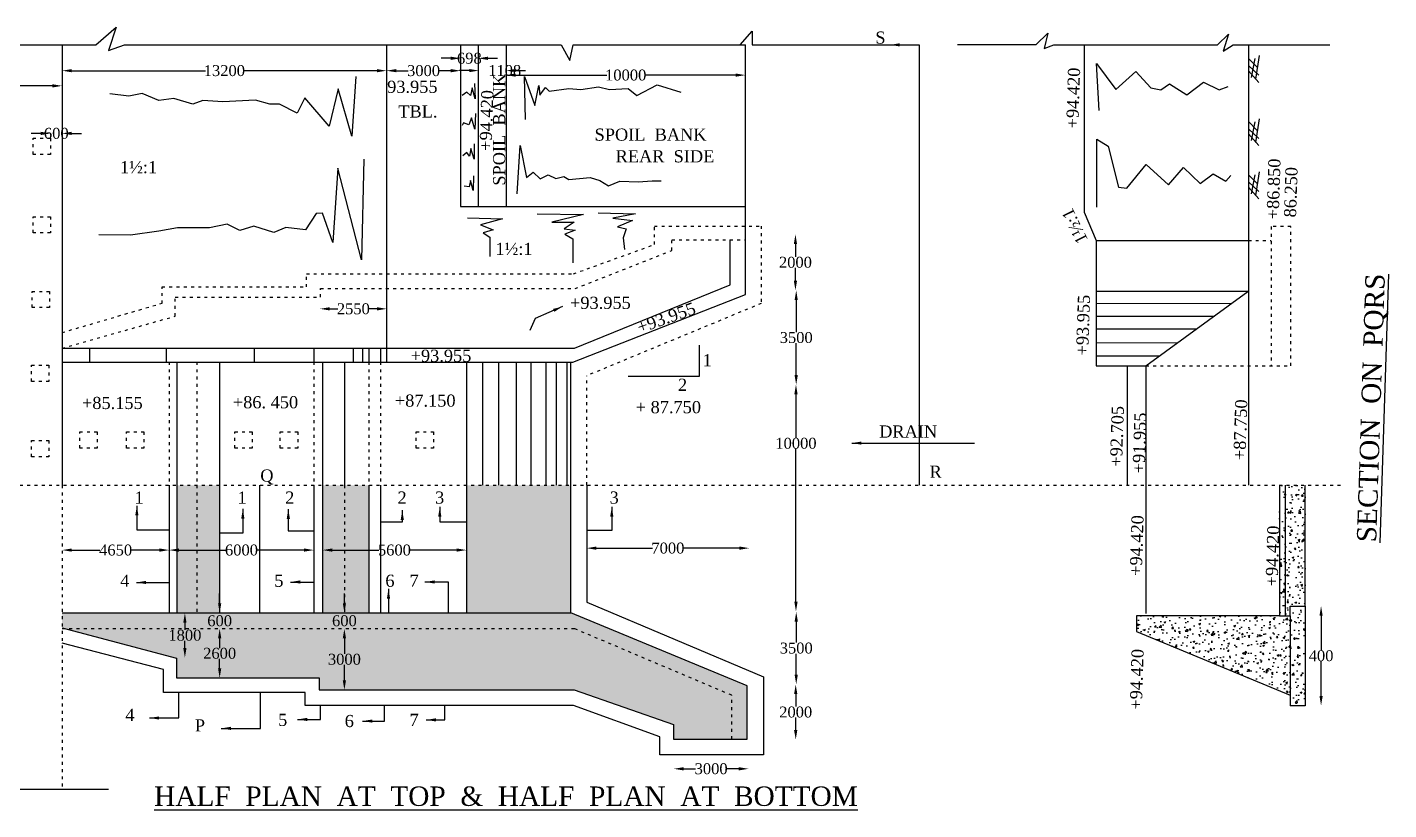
# Model space of a CAD drawing. Header units: millimetres. Extents: x 8946 to 179991, y 2465 to 113489.
# Drawn here: x 40100 to 96216, y 39651 to 71902 of the extents above; entities that cross this region are included whole.
import ezdxf

# ---------------------------------------------------------------- set-up
doc = ezdxf.new("R2010")
doc.units = ezdxf.units.MM
doc.header["$MEASUREMENT"] = 0
doc.header["$PDMODE"] = 66
doc.header["$PDSIZE"] = 170
doc.linetypes.add('ACAD_ISO03W100', pattern=[30, 12, -18])
for name, color, linetype in [('DIM', 5, 'Continuous'), ('DOT LINE', 3, 'ACAD_ISO03W100'), ('DWG. LINE', 1, 'Continuous'), ('HATCH', 2, 'Continuous'), ('TEXT', 7, 'Continuous')]:
    doc.layers.add(name, color=color, linetype=linetype)
doc.layers.add('TITLE', color=7, linetype='Continuous', lineweight=30)
doc.styles.get("Standard").update_dxf_attribs({"font": 'TIMES.TTF', "height": 450})
doc.dimstyles.get("Standard").update_dxf_attribs({"dimtxt": 450, "dimasz": 400, "dimexe": 0.18, "dimexo": 0.0625, "dimgap": 0.09, "dimtad": 0, "dimtih": 1, "dimtoh": 1, "dimdec": 1, "dimzin": 0, "dimdsep": 46, "dimtxsty": 'Standard', "dimcen": 0.09, "dimse1": 1, "dimse2": 1, "dimclrd": 5, "dimclre": 5, "dimclrt": 4, "dimadec": 0, "dimazin": 0, "dimtfac": 1, "dimtdec": 1, "dimtofl": 0, "dimtmove": 0, "dimatfit": 3, "dimfxl": 1, "dimtolj": 1, "dimtzin": 0, "dimarcsym": 0})
pattern_1 = [(50, (0, 0), (717.2602, -62.752), [75, -825]), (355, (0, 0), (-138.7513, 752.192), [60, -660]), (100.4514, (59.8, -5.2), (578.5094, 689.4395), [63.74, -701.142]), (46.1842, (0, 200), (1067.241, -165.519), [112.5, -1237.5]), (96.6356, (88.9, 186.2), (934.663, 974.118), [95.61, -1051.713]), (351.1842, (0, 200), (934.662, 974.119), [90, -990]), (21, (100, 150), (596.907, -402.619), [75, -825]), (326, (100, 150), (243.3153, 725.15), [60, -660]), (71.4514, (149.74, 116.45), (840.2226, 322.5305), [63.74, -701.142]), (37.5, (0, 0), (12.15986, 332.89385), [0, -652, 0, -670, 0, -662.5]), (7.5, (0, 0), (263.0695, 394.4117), [0, -382, 0, -637, 0, -252.5]), (327.5, (-223, 0), (533.82244, -22.5549), [0, -250, 0, -780, 0, -1035]), (317.5, (-323, 0), (583.1862, 100.105), [0, -325, 0, -518, 0, -735])]

# ---------------------------------------------------------------- blocks, each defined once
blk = doc.blocks.new('*D26')
at = {"layer": 'Defpoints', "color": 0}
for p in [(27398, 69487), (41538, 69487), (41538, 69487)]:
    blk.add_point(p, dxfattribs=at)
at = {"layer": 'DIM', "color": 5, "lineweight": -2}
for p, q in [((27798, 69487), (36194, 69487)), ((41138, 69487), (37754, 69487))]:
    blk.add_line(p, q, dxfattribs=at)
at = {"layer": 'DIM', "color": 5}
for points in [[(27798, 69553), (27798, 69420), (27398, 69487)], [(41138, 69553), (41138, 69420), (41538, 69487)]]:
    blk.add_solid(points, dxfattribs=at)
at = {"layer": 'DIM', "color": 4, "insert": (36974, 69487), "char_height": 450, "attachment_point": 5}
blk.add_mtext('\\A1;14100', dxfattribs=at)
blk = doc.blocks.new('*D27')
at = {"layer": 'Defpoints', "color": 0}
for p in [(41538, 70111), (54913, 70111), (54913, 70111)]:
    blk.add_point(p, dxfattribs=at)
at = {"layer": 'DIM', "color": 5, "lineweight": -2}
for p, q in [((41938, 70111), (47446, 70111)), ((54513, 70111), (49005, 70111))]:
    blk.add_line(p, q, dxfattribs=at)
at = {"layer": 'DIM', "color": 5}
for points in [[(41938, 70178), (41938, 70045), (41538, 70111)], [(54513, 70178), (54513, 70045), (54913, 70111)]]:
    blk.add_solid(points, dxfattribs=at)
at = {"layer": 'DIM', "color": 4, "insert": (48225, 70111), "char_height": 450, "attachment_point": 5}
blk.add_mtext('\\A1;13200', dxfattribs=at)
blk = doc.blocks.new('*D28')
at = {"layer": 'Defpoints', "color": 0}
for p in [(54913, 70111), (57956, 70111), (57956, 70111)]:
    blk.add_point(p, dxfattribs=at)
at = {"layer": 'DIM', "color": 5, "lineweight": -2}
for p, q in [((55313, 70111), (55796, 70111)), ((57556, 70111), (57074, 70111))]:
    blk.add_line(p, q, dxfattribs=at)
at = {"layer": 'DIM', "color": 5}
for points in [[(55313, 70178), (55313, 70045), (54913, 70111)], [(57556, 70178), (57556, 70045), (57956, 70111)]]:
    blk.add_solid(points, dxfattribs=at)
at = {"layer": 'DIM', "color": 4, "insert": (56435, 70111), "char_height": 450, "attachment_point": 5}
blk.add_mtext('\\A1;3000', dxfattribs=at)
blk = doc.blocks.new('*D29')
at = {"layer": 'Defpoints', "color": 0}
for p in [(58688, 70621), (57956, 70111), (58688, 70111)]:
    blk.add_point(p, dxfattribs=at)
at = {"layer": 'DIM', "color": 5, "lineweight": -2}
for p, q in [((57556, 70621), (57156, 70621)), ((59088, 70621), (59488, 70621))]:
    blk.add_line(p, q, dxfattribs=at)
at = {"layer": 'DIM', "color": 5}
for points in [[(57556, 70688), (57556, 70555), (57956, 70621)], [(59088, 70688), (59088, 70555), (58688, 70621)]]:
    blk.add_solid(points, dxfattribs=at)
at = {"layer": 'DIM', "color": 4, "insert": (58322, 70621), "char_height": 450, "attachment_point": 5}
blk.add_mtext('\\A1;698', dxfattribs=at)
blk = doc.blocks.new('*D30')
at = {"layer": 'Defpoints', "color": 0}
for p in [(58717, 70106), (59834, 70116), (59834, 70106)]:
    blk.add_point(p, dxfattribs=at)
at = {"layer": 'DIM', "color": 5, "lineweight": -2}
for p, q in [((58317, 70116), (57917, 70116)), ((60234, 70116), (60634, 70116))]:
    blk.add_line(p, q, dxfattribs=at)
at = {"layer": 'DIM', "color": 5}
for points in [[(58317, 70182), (58317, 70049), (58717, 70116)], [(60234, 70182), (60234, 70049), (59834, 70116)]]:
    blk.add_solid(points, dxfattribs=at)
at = {"layer": 'DIM', "color": 4, "insert": (59779, 70116), "char_height": 450, "attachment_point": 5}
blk.add_mtext('\\A1;1108', dxfattribs=at)
blk = doc.blocks.new('*D31')
at = {"layer": 'Defpoints', "color": 0}
for p in [(59834, 70116), (69698, 70116), (69698, 69929)]:
    blk.add_point(p, dxfattribs=at)
at = {"layer": 'DIM', "color": 5, "lineweight": -2}
for p, q in [((60234, 69929), (63986, 69929)), ((69298, 69929), (65546, 69929))]:
    blk.add_line(p, q, dxfattribs=at)
at = {"layer": 'DIM', "color": 5}
for points in [[(60234, 69995), (60234, 69862), (59834, 69929)], [(69298, 69995), (69298, 69862), (69698, 69929)]]:
    blk.add_solid(points, dxfattribs=at)
at = {"layer": 'DIM', "color": 4, "insert": (64766, 69929), "char_height": 450, "attachment_point": 5}
blk.add_mtext('\\A1;10000', dxfattribs=at)
blk = doc.blocks.new('*D32')
at = {"layer": 'Defpoints', "color": 0}
for p in [(41538, 67527), (41059, 67325), (41538, 67325)]:
    blk.add_point(p, dxfattribs=at)
at = {"layer": 'DIM', "color": 5, "lineweight": -2}
for p, q in [((40659, 67527), (40259, 67527)), ((41938, 67527), (42338, 67527))]:
    blk.add_line(p, q, dxfattribs=at)
at = {"layer": 'DIM', "color": 5}
for points in [[(40659, 67594), (40659, 67460), (41059, 67527)], [(41938, 67594), (41938, 67460), (41538, 67527)]]:
    blk.add_solid(points, dxfattribs=at)
at = {"layer": 'DIM', "color": 4, "insert": (41298, 67527), "char_height": 450, "attachment_point": 5}
blk.add_mtext('\\A1;600', dxfattribs=at)
blk = doc.blocks.new('*D35')
at = {"layer": 'Defpoints', "color": 0}
for p in [(52169, 60296), (54913, 60296), (54913, 60296)]:
    blk.add_point(p, dxfattribs=at)
at = {"layer": 'DIM', "color": 5, "lineweight": -2}
for p, q in [((52569, 60296), (52896, 60296)), ((54513, 60296), (54187, 60296))]:
    blk.add_line(p, q, dxfattribs=at)
at = {"layer": 'DIM', "color": 5}
for points in [[(52569, 60363), (52569, 60230), (52169, 60296)], [(54513, 60363), (54513, 60230), (54913, 60296)]]:
    blk.add_solid(points, dxfattribs=at)
at = {"layer": 'DIM', "color": 4, "insert": (53541, 60296), "char_height": 450, "attachment_point": 5}
blk.add_mtext('\\A1;2550', dxfattribs=at)
blk = doc.blocks.new('*D36')
at = {"layer": 'Defpoints', "color": 0}
for p in [(71743, 63368), (71743, 61055), (71762, 61055)]:
    blk.add_point(p, dxfattribs=at)
at = {"layer": 'DIM', "color": 5, "lineweight": -2}
for p, q in [((71762, 62968), (71762, 62441)), ((71762, 61455), (71762, 61983))]:
    blk.add_line(p, q, dxfattribs=at)
at = {"layer": 'DIM', "color": 5}
for points in [[(71695, 62968), (71829, 62968), (71762, 63368)], [(71695, 61455), (71829, 61455), (71762, 61055)]]:
    blk.add_solid(points, dxfattribs=at)
at = {"layer": 'DIM', "color": 4, "insert": (71762, 62212), "char_height": 450, "attachment_point": 5}
blk.add_mtext('\\A1;2000', dxfattribs=at)
blk = doc.blocks.new('*D37')
at = {"layer": 'Defpoints', "color": 0}
for p in [(71762, 61055), (71762, 57165), (71794, 57165)]:
    blk.add_point(p, dxfattribs=at)
at = {"layer": 'DIM', "color": 5, "lineweight": -2}
for p, q in [((71794, 60655), (71794, 59339)), ((71794, 57565), (71794, 58881))]:
    blk.add_line(p, q, dxfattribs=at)
at = {"layer": 'DIM', "color": 5}
for points in [[(71727, 60655), (71860, 60655), (71794, 61055)], [(71727, 57565), (71860, 57565), (71794, 57165)]]:
    blk.add_solid(points, dxfattribs=at)
at = {"layer": 'DIM', "color": 4, "insert": (71794, 59110), "char_height": 450, "attachment_point": 5}
blk.add_mtext('\\A1;3500', dxfattribs=at)
blk = doc.blocks.new('*D38')
at = {"layer": 'Defpoints', "color": 0}
for p in [(71796, 57177), (71783, 47822), (71796, 47822)]:
    blk.add_point(p, dxfattribs=at)
at = {"layer": 'DIM', "color": 5, "lineweight": -2}
for p, q in [((71783, 56777), (71783, 54982)), ((71783, 48222), (71783, 54524))]:
    blk.add_line(p, q, dxfattribs=at)
at = {"layer": 'DIM', "color": 5}
for points in [[(71717, 56777), (71850, 56777), (71783, 57177)], [(71717, 48222), (71850, 48222), (71783, 47822)]]:
    blk.add_solid(points, dxfattribs=at)
at = {"layer": 'DIM', "color": 4, "insert": (71783, 54753), "char_height": 450, "attachment_point": 5}
blk.add_mtext('\\A1;10000', dxfattribs=at)
blk = doc.blocks.new('*D39')
at = {"layer": 'Defpoints', "color": 0}
for p in [(71785, 47809), (71785, 44816), (71794, 44816)]:
    blk.add_point(p, dxfattribs=at)
at = {"layer": 'DIM', "color": 5, "lineweight": -2}
for p, q in [((71794, 47409), (71794, 46542)), ((71794, 45216), (71794, 46084))]:
    blk.add_line(p, q, dxfattribs=at)
at = {"layer": 'DIM', "color": 5}
for points in [[(71728, 47409), (71861, 47409), (71794, 47809)], [(71728, 45216), (71861, 45216), (71794, 44816)]]:
    blk.add_solid(points, dxfattribs=at)
at = {"layer": 'DIM', "color": 4, "insert": (71794, 46313), "char_height": 450, "attachment_point": 5}
blk.add_mtext('\\A1;3500', dxfattribs=at)
blk = doc.blocks.new('*D40')
at = {"layer": 'Defpoints', "color": 0}
for p in [(71794, 44816), (71773, 42538), (71794, 42538)]:
    blk.add_point(p, dxfattribs=at)
at = {"layer": 'DIM', "color": 5, "lineweight": -2}
for p, q in [((71773, 44416), (71773, 43906)), ((71773, 42938), (71773, 43448))]:
    blk.add_line(p, q, dxfattribs=at)
at = {"layer": 'DIM', "color": 5}
for points in [[(71706, 44416), (71840, 44416), (71773, 44816)], [(71706, 42938), (71840, 42938), (71773, 42538)]]:
    blk.add_solid(points, dxfattribs=at)
at = {"layer": 'DIM', "color": 4, "insert": (71773, 43677), "char_height": 450, "attachment_point": 5}
blk.add_mtext('\\A1;2000', dxfattribs=at)
blk = doc.blocks.new('*D41')
at = {"layer": 'Defpoints', "color": 0}
for p in [(41538, 50354), (45951, 50354), (45951, 50354)]:
    blk.add_point(p, dxfattribs=at)
at = {"layer": 'DIM', "color": 5, "lineweight": -2}
for p, q in [((41938, 50354), (43097, 50354)), ((45551, 50354), (44392, 50354))]:
    blk.add_line(p, q, dxfattribs=at)
at = {"layer": 'DIM', "color": 5}
for points in [[(41938, 50421), (41938, 50288), (41538, 50354)], [(45551, 50421), (45551, 50288), (45951, 50354)]]:
    blk.add_solid(points, dxfattribs=at)
at = {"layer": 'DIM', "color": 4, "insert": (43744, 50354), "char_height": 450, "attachment_point": 5}
blk.add_mtext('\\A1;4650', dxfattribs=at)
blk = doc.blocks.new('*D42')
at = {"layer": 'Defpoints', "color": 0}
for p in [(45951, 50354), (51908, 50354), (51908, 50354)]:
    blk.add_point(p, dxfattribs=at)
at = {"layer": 'DIM', "color": 5, "lineweight": -2}
for p, q in [((46351, 50354), (48291, 50354)), ((51508, 50354), (49568, 50354))]:
    blk.add_line(p, q, dxfattribs=at)
at = {"layer": 'DIM', "color": 5}
for points in [[(46351, 50421), (46351, 50288), (45951, 50354)], [(51508, 50421), (51508, 50288), (51908, 50354)]]:
    blk.add_solid(points, dxfattribs=at)
at = {"layer": 'DIM', "color": 4, "insert": (48930, 50354), "char_height": 450, "attachment_point": 5}
blk.add_mtext('\\A1;6000', dxfattribs=at)
blk = doc.blocks.new('*D43')
at = {"layer": 'Defpoints', "color": 0}
for p in [(52269, 50354), (58199, 50354), (58199, 50354)]:
    blk.add_point(p, dxfattribs=at)
at = {"layer": 'DIM', "color": 5, "lineweight": -2}
for p, q in [((52669, 50354), (54597, 50354)), ((57799, 50354), (55871, 50354))]:
    blk.add_line(p, q, dxfattribs=at)
at = {"layer": 'DIM', "color": 5}
for points in [[(52669, 50421), (52669, 50288), (52269, 50354)], [(57799, 50421), (57799, 50288), (58199, 50354)]]:
    blk.add_solid(points, dxfattribs=at)
at = {"layer": 'DIM', "color": 4, "insert": (55234, 50354), "char_height": 450, "attachment_point": 5}
blk.add_mtext('\\A1;5600', dxfattribs=at)
blk = doc.blocks.new('*D44')
at = {"layer": 'Defpoints', "color": 0}
for p in [(46567, 47764), (46567, 45921), (46598, 45921)]:
    blk.add_point(p, dxfattribs=at)
at = {"layer": 'DIM', "color": 5, "lineweight": -2}
for p, q in [((46598, 47364), (46598, 47071)), ((46598, 46321), (46598, 46614))]:
    blk.add_line(p, q, dxfattribs=at)
at = {"layer": 'DIM', "color": 5}
for points in [[(46531, 47364), (46664, 47364), (46598, 47764)], [(46531, 46321), (46664, 46321), (46598, 45921)]]:
    blk.add_solid(points, dxfattribs=at)
at = {"layer": 'DIM', "color": 4, "insert": (46598, 46842), "char_height": 450, "attachment_point": 5}
blk.add_mtext('\\A1;1800', dxfattribs=at)
blk = doc.blocks.new('*D45')
at = {"layer": 'Defpoints', "color": 0}
for p in [(48031, 47764), (48031, 47115), (48031, 47115)]:
    blk.add_point(p, dxfattribs=at)
at = {"layer": 'DIM', "color": 5, "lineweight": -2}
for p, q in [((48031, 48164), (48031, 48564)), ((48031, 46715), (48031, 46315))]:
    blk.add_line(p, q, dxfattribs=at)
at = {"layer": 'DIM', "color": 5}
for points in [[(47965, 48164), (48098, 48164), (48031, 47764)], [(47965, 46715), (48098, 46715), (48031, 47115)]]:
    blk.add_solid(points, dxfattribs=at)
at = {"layer": 'DIM', "color": 4, "insert": (48031, 47439), "char_height": 450, "attachment_point": 5}
blk.add_mtext('\\A1;600', dxfattribs=at)
blk = doc.blocks.new('*D46')
at = {"layer": 'Defpoints', "color": 0}
for p in [(48031, 47115), (48031, 45082), (48031, 45082)]:
    blk.add_point(p, dxfattribs=at)
at = {"layer": 'DIM', "color": 5, "lineweight": -2}
for p, q in [((48031, 46715), (48031, 46327)), ((48031, 45482), (48031, 45869))]:
    blk.add_line(p, q, dxfattribs=at)
at = {"layer": 'DIM', "color": 5}
for points in [[(47965, 46715), (48098, 46715), (48031, 47115)], [(47965, 45482), (48098, 45482), (48031, 45082)]]:
    blk.add_solid(points, dxfattribs=at)
at = {"layer": 'DIM', "color": 4, "insert": (48031, 46098), "char_height": 450, "attachment_point": 5}
blk.add_mtext('\\A1;2600', dxfattribs=at)
blk = doc.blocks.new('*D47')
at = {"layer": 'Defpoints', "color": 0}
for p in [(53173, 47764), (53173, 47115), (53173, 47115)]:
    blk.add_point(p, dxfattribs=at)
at = {"layer": 'DIM', "color": 5, "lineweight": -2}
for p, q in [((53173, 48164), (53173, 48564)), ((53173, 46715), (53173, 46315))]:
    blk.add_line(p, q, dxfattribs=at)
at = {"layer": 'DIM', "color": 5}
for points in [[(53106, 48164), (53239, 48164), (53173, 47764)], [(53106, 46715), (53239, 46715), (53173, 47115)]]:
    blk.add_solid(points, dxfattribs=at)
at = {"layer": 'DIM', "color": 4, "insert": (53173, 47439), "char_height": 450, "attachment_point": 5}
blk.add_mtext('\\A1;600', dxfattribs=at)
blk = doc.blocks.new('*D48')
at = {"layer": 'Defpoints', "color": 0}
for p in [(53173, 47115), (53173, 44588), (53173, 44588)]:
    blk.add_point(p, dxfattribs=at)
at = {"layer": 'DIM', "color": 5, "lineweight": -2}
for p, q in [((53173, 46715), (53173, 46080)), ((53173, 44988), (53173, 45622))]:
    blk.add_line(p, q, dxfattribs=at)
at = {"layer": 'DIM', "color": 5}
for points in [[(53106, 46715), (53239, 46715), (53173, 47115)], [(53106, 44988), (53239, 44988), (53173, 44588)]]:
    blk.add_solid(points, dxfattribs=at)
at = {"layer": 'DIM', "color": 4, "insert": (53173, 45851), "char_height": 450, "attachment_point": 5}
blk.add_mtext('\\A1;3000', dxfattribs=at)
blk = doc.blocks.new('*D49')
at = {"layer": 'Defpoints', "color": 0}
for p in [(63158, 50464), (69852, 50464), (69852, 50434)]:
    blk.add_point(p, dxfattribs=at)
at = {"layer": 'DIM', "color": 5, "lineweight": -2}
for p, q in [((63558, 50434), (65865, 50434)), ((69452, 50434), (67146, 50434))]:
    blk.add_line(p, q, dxfattribs=at)
at = {"layer": 'DIM', "color": 5}
for points in [[(63558, 50500), (63558, 50367), (63158, 50434)], [(69452, 50500), (69452, 50367), (69852, 50434)]]:
    blk.add_solid(points, dxfattribs=at)
at = {"layer": 'DIM', "color": 4, "insert": (66505, 50434), "char_height": 450, "attachment_point": 5}
blk.add_mtext('\\A1;7000', dxfattribs=at)
blk = doc.blocks.new('*D50')
at = {"layer": 'Defpoints', "color": 0}
for p in [(66751, 41334), (69824, 41340), (69824, 41334)]:
    blk.add_point(p, dxfattribs=at)
at = {"layer": 'DIM', "color": 5, "lineweight": -2}
for p, q in [((67151, 41340), (67648, 41340)), ((69424, 41340), (68927, 41340))]:
    blk.add_line(p, q, dxfattribs=at)
at = {"layer": 'DIM', "color": 5}
for points in [[(67151, 41407), (67151, 41273), (66751, 41340)], [(69424, 41407), (69424, 41273), (69824, 41340)]]:
    blk.add_solid(points, dxfattribs=at)
at = {"layer": 'DIM', "color": 4, "insert": (68287, 41340), "char_height": 450, "attachment_point": 5}
blk.add_mtext('\\A1;3000', dxfattribs=at)
blk = doc.blocks.new('*D70')
at = {"layer": 'Defpoints', "color": 0}
for p in [(93426, 48049), (93521, 48049), (93521, 43942)]:
    blk.add_point(p, dxfattribs=at)
at = {"layer": 'DIM', "color": 5, "lineweight": -2}
for p, q in [((93426, 47649), (93426, 46225)), ((93426, 44342), (93426, 45767))]:
    blk.add_line(p, q, dxfattribs=at)
at = {"layer": 'DIM', "color": 5}
for points in [[(93360, 47649), (93493, 47649), (93426, 48049)], [(93360, 44342), (93493, 44342), (93426, 43942)]]:
    blk.add_solid(points, dxfattribs=at)
at = {"layer": 'DIM', "color": 4, "insert": (93426, 45996), "char_height": 450, "attachment_point": 5}
blk.add_mtext('\\A1;400', dxfattribs=at)

msp = doc.modelspace()

# ---------------------------------------------------------------- hatches: boundary and pattern name
at = {"layer": 'HATCH'}
h = msp.add_hatch(dxfattribs=at)
h.set_pattern_fill('AR-CONC', color=256, scale=100, style=0)
h.set_pattern_definition(pattern_1)
h.paths.add_polyline_path([(41688.38, 47114.68), (46253.58, 45898.93), (46253.58, 45082.25), (52126.25, 45082.25), (52126.25, 44587.95), (62638.87, 44587.95), (66742.49, 43164.43), (66742.49, 42562.54), (69134.92, 42562.54), (69134.92, 44372.11), (62655.1, 47114.68)])
h.paths.add_polyline_path([(47095.98, 47764.31), (48031.38, 47764.31), (48031.38, 53027.52), (47095.98, 53027.52)])
h.paths.add_polyline_path([(47095.98, 53027.52), (46264.44, 53027.52), (46264.44, 47764.31), (47095.98, 47764.31)])
h.paths.add_polyline_path([(53172.56, 53027.52), (52269.17, 53027.52), (52269.17, 47764.31), (53172.56, 47764.31)])
h.paths.add_polyline_path([(54176.98, 53027.52), (53172.56, 53027.52), (53172.56, 47764.31), (54176.98, 47764.31)])
h.paths.add_polyline_path([(62504.59, 47764.31), (62504.59, 53027.52), (58199.18, 53027.52), (58199.18, 47764.31)])
h = msp.add_hatch(dxfattribs=at)
h.set_pattern_fill('AR-CONC', color=256, scale=100, style=0)
h.set_pattern_definition(pattern_1)
h.paths.add_polyline_path([(85820.93, 47649.55), (85820.93, 46991.84), (92151.36, 44377.86), (92151.36, 47649.55), (91710.75, 47649.55)])
h.paths.add_polyline_path([(92151.36, 43930.22), (92767.05, 43930.22), (92767.05, 48046.54), (92151.36, 48046.54), (92151.36, 47649.55)])
h.paths.add_polyline_path([(92767.05, 53027.52), (91962.71, 53027.52), (91962.71, 47649.55), (92151.36, 47649.55), (92151.36, 48046.54), (92767.05, 48046.54)])
h = msp.add_hatch(dxfattribs=at)
h.set_pattern_fill('AR-CONC', color=256, scale=100, style=0)
h.set_pattern_definition(pattern_1)
h.paths.add_polyline_path([(91710.75, 47649.55), (91962.71, 47649.55), (91962.71, 53027.52), (91710.75, 53027.52)])
h = msp.add_hatch(dxfattribs=at)
h.set_pattern_fill('AR-CONC', color=256, scale=100, style=0)
h.set_pattern_definition(pattern_1)
h.paths.add_polyline_path([(69134.92, 44372.11), (69134.92, 42562.54), (69771.16, 42562.54), (69771.16, 44756.11), (62504.59, 47764.31), (41537.58, 47764.31), (41537.58, 47154.84), (41688.38, 47114.68), (62655.1, 47114.68)])

# ---------------------------------------------------------------- linework, layer by layer
at = {"layer": 'DOT LINE', "ltscale": 10}
msp.add_line((45951.24, 58102.86), (45951.24, 47764.31), dxfattribs=at)
for points in [[(40339.28, 67324.94), (41059.08, 67324.94), (41059.08, 66658.41), (40339.28, 66658.41)], [(40339.28, 64094.62), (41059.08, 64094.62), (41059.08, 63428.09), (40339.28, 63428.09)], [(40299.92, 61016.76), (41019.72, 61016.76), (41019.72, 60350.23), (40299.92, 60350.23)], [(40277.04, 57969.03), (40996.83, 57969.03), (40996.83, 57302.5), (40277.04, 57302.5)], [(42263.63, 55225.15), (42983.43, 55225.15), (42983.43, 54558.62), (42263.63, 54558.62)], [(44191.83, 55225.15), (44911.63, 55225.15), (44911.63, 54558.62), (44191.83, 54558.62)], [(48653.63, 55225.15), (49373.42, 55225.15), (49373.42, 54558.62), (48653.63, 54558.62)], [(50528.2, 55225.15), (51247.99, 55225.15), (51247.99, 54558.62), (50528.2, 54558.62)], [(56128.62, 55225.15), (56848.41, 55225.15), (56848.41, 54558.62), (56128.62, 54558.62)], [(40277.04, 54866.45), (40996.83, 54866.45), (40996.83, 54199.92), (40277.04, 54199.92)]]:
    msp.add_lwpolyline(points, close=True, dxfattribs=at)
for points in [[(41537.58, 59320.45), (45655.39, 60526.67), (45655.39, 61197), (51608.03, 61197), (51608.03, 61740.68), (62611.77, 61740.68), (65949.32, 62945.01), (65949.32, 63708.87), (70346.35, 63708.87), (70346.35, 60516.05), (63158.3, 57538.66)], [(86202.78, 57947.06), (92176.01, 57947.06), (92176.01, 63687.84), (91369.59, 63687.84), (91369.59, 57947.06)], [(41537.58, 58676.35), (46201.38, 59993.87), (46201.38, 60782.75), (52186.37, 60782.75), (52186.37, 61138.91), (62684.32, 61138.91), (66664.48, 62699.45), (66664.48, 63143.36), (69697.57, 63143.36)], [(90432.21, 63114.74), (91369.59, 63114.74)], [(47095.98, 58102.86), (47095.98, 53027.52), (47095.98, 47764.31)], [(51908.08, 58102.86), (51908.08, 53027.52)], [(54176.98, 58102.86), (54176.98, 53027.52)], [(54658.52, 58102.86), (54658.52, 53027.52)], [(63158.3, 53027.52), (63158.3, 57538.66)], [(14000.5, 53027.52), (94353.47, 53027.52)], [(41537.58, 53027.52), (41537.58, 40494.15)], [(53172.56, 53027.52), (53172.56, 47764.31)], [(69134.92, 42562.54), (69134.92, 44372.11), (62655.1, 47114.68), (41537.58, 47114.68)]]:
    msp.add_lwpolyline(points, dxfattribs=at)
at = {"layer": 'DWG. LINE'}
for points in [[(42921.28, 71175.79), (43768.58, 71902.39), (43455.47, 70938.71), (44103.3, 71175.79)], [(69486.37, 71175.79), (69975.9, 71734.59), (69975.9, 71175.79)], [(81675.8, 71175.79), (82158.23, 71655.03), (82007.47, 71032.46), (82414.52, 71175.79)], [(89163, 71175.79), (89606.31, 71610.54), (89388.5, 70915.61), (89799.52, 71175.79)], [(25846.48, 71175.79), (42921.28, 71175.79)], [(41537.58, 71175.79), (41537.58, 53027.52)], [(41537.58, 58102.86), (62591.78, 58102.86), (69697.57, 60883.23), (69697.57, 71175.79)], [(44103.3, 71175.79), (62113.06, 71175.79)], [(54913.38, 71175.79), (54913.38, 58102.86)], [(57956.25, 71175.79), (57956.25, 64511.56), (69697.57, 64511.56)], [(58687.86, 71175.79), (58687.86, 64511.56)], [(59834.14, 71175.79), (59834.14, 64511.56)], [(62113.06, 71175.79), (62465.93, 70527.58), (62597.81, 71175.79)], [(62597.81, 71175.79), (69697.57, 71175.79)], [(69975.9, 71175.79), (76866.59, 71175.79)], [(76866.59, 71175.79), (76866.59, 53027.52)], [(81675.8, 71175.79), (78445.62, 71175.79)], [(82414.52, 71175.79), (89163, 71175.79)], [(83666.36, 71175.79), (83666.36, 64284.73), (84155.12, 63114.74), (84155.12, 57947.06), (86202.78, 57947.06), (90410.45, 61005.17), (84155.12, 61005.17)], [(89799.52, 71175.79), (93793.08, 71175.79)], [(90432.21, 71175.79), (90432.21, 53027.52)], [(41537.58, 58676.35), (62651.44, 58676.35), (69069.31, 61288.62), (69069.31, 63143.36)], [(84155.12, 63114.74), (90432.21, 63114.74)], [(84155.12, 60530.9), (89743.59, 60520.5)], [(84155.12, 60000.57), (89027.63, 60000.15)], [(84155.12, 59472.29), (88306.62, 59476.12)], [(42662.08, 58676.35), (42662.08, 58102.86)], [(45819.97, 58676.35), (45819.97, 58102.86)], [(49455.92, 58676.35), (49455.92, 58102.86)], [(51908.08, 58676.35), (51908.08, 58102.86)], [(53539.11, 58676.35), (53539.11, 58102.86)], [(53921.92, 58676.35), (53921.92, 58102.86)], [(54176.98, 58676.35), (54176.98, 58102.86)], [(54658.52, 58676.35), (54658.52, 58102.86)], [(67799.26, 58802.87), (67799.26, 57505.01), (64862.98, 57505.01)], [(84155.12, 58894.12), (87526.9, 58909.42)], [(84155.12, 58360.55), (86779.07, 58365.9)], [(41537.58, 47764.31), (62504.59, 47764.31), (62504.59, 58102.86)], [(46264.44, 58102.86), (46264.44, 47764.31)], [(48031.38, 58102.86), (48031.38, 53027.52)], [(52269.17, 58102.86), (52269.17, 47764.31)], [(53172.56, 58102.86), (53172.56, 53027.52)], [(58199.18, 58102.86), (58199.18, 47764.31)], [(58869.36, 58102.86), (58869.36, 53027.52)], [(59529.12, 58102.86), (59529.12, 53027.52)], [(60250.69, 58102.86), (60250.69, 53027.52)], [(60861.25, 58102.86), (60861.25, 53027.52)], [(61471.81, 58102.86), (61471.81, 53027.52)], [(61901.98, 58102.86), (61901.98, 53027.52)], [(62346.02, 58102.86), (62346.02, 53027.52)], [(85440.55, 57947.06), (85440.55, 53027.52)], [(86202.78, 57947.06), (86202.78, 53027.52)], [(63158.3, 53027.52), (63158.3, 48207.91), (70451.65, 45125.34), (70451.65, 41915.46), (66178.6, 41915.46), (66178.6, 42660.45), (62619.21, 43952.66), (51558.62, 43952.66), (51558.62, 44478.81), (45721.6, 44478.81), (45721.6, 45435.05), (41537.58, 46518.1)], [(45951.24, 53027.52), (45951.24, 47764.31)], [(48031.38, 53027.52), (48031.38, 47764.31)], [(49677.3, 53027.52), (49677.3, 47764.31)], [(51908.08, 53027.52), (51908.08, 47764.31)], [(54176.98, 53027.52), (54176.98, 47764.31)], [(54658.52, 53027.52), (54658.52, 47764.31)], [(91710.75, 53027.52), (91710.75, 47649.55), (85820.93, 47649.55), (85820.93, 46991.84), (92151.36, 44377.86)], [(86202.78, 53027.52), (86202.78, 47739.39)], [(91962.71, 47649.55), (91962.71, 53027.52)], [(92767.05, 48046.54), (92767.05, 53027.52)], [(41537.58, 47154.84), (46253.58, 45898.93), (46253.58, 45082.25), (52126.25, 45082.25), (52126.25, 44587.95), (62638.87, 44587.95), (66742.49, 43164.43), (66742.49, 42562.54), (69771.16, 42562.54), (69771.16, 44756.11), (62504.59, 47764.31)], [(91710.75, 47649.55), (92151.36, 47649.55), (92151.36, 48046.54), (92767.05, 48046.54), (92767.05, 43930.22), (92151.36, 43930.22)], [(92151.36, 47649.55), (92151.36, 43930.22)], [(12695.86, 40253.23), (19309.41, 40253.23), (19888.27, 40901.3), (19779.27, 40060.07), (20514.14, 40399.01), (29577.69, 40399.01), (30293.77, 41195.89), (29870.78, 40094.45), (30823.34, 40530.36), (38087.38, 40530.36), (38551.28, 41198.16), (38332.63, 40122.64), (39058.62, 40494.15), (43454.42, 40494.15)]]:
    msp.add_lwpolyline(points, dxfattribs=at)
at = {"layer": 'HATCH'}
for points in [[(90741.98, 69762.81), (90883.44, 70737.33)], [(84281.3, 68465.13), (84174.43, 70410.79), (84970.02, 69331.18), (85789.36, 70078.6), (86402.91, 69406.01), (86821.37, 69316.85), (87183.57, 69563.57), (87896.87, 69115.34), (88584.22, 69641.69), (89228.72, 69325.09), (89595.02, 69460.79)], [(90791.91, 70258.57), (90432.21, 70618.99)], [(90867.29, 69925.05), (90432.21, 70323.12)], [(90555.01, 69833.6), (90705.76, 70613.61)], [(53647.27, 69867.28), (53477.14, 67406.3), (52914.97, 69364.73), (52545.12, 67820.16), (51546.53, 68987.83), (51228.46, 68359.65), (50501.61, 68737.27), (50094.77, 68729.88), (49503.02, 68892.46), (48155.13, 68833.88), (47334.06, 68885.62), (46919.83, 68730.42), (46147.73, 68959.34), (45526.39, 68878.05), (44838.47, 69173.66), (44291.09, 69055.41), (43507.02, 69151.49)], [(58531.81, 69589.72), (58556.29, 68945.74), (58442.06, 69406.3), (58372.71, 69084.31), (58217.69, 69226.97), (58030.03, 69092.47)], [(60635.59, 68106.57), (60589.58, 69876.46), (61020.94, 68681.21), (61181.99, 69502.94), (61228, 69100.69), (61458.06, 69422.49), (61613.35, 69267.34), (62418.57, 69382.27), (62920.8, 69331.1), (63639.75, 69440.28), (64094.12, 69342.59), (64872.17, 69371.35), (65223.02, 69084.03), (66057, 69532.25), (67042.81, 69222.01)], [(90861.91, 69629.19), (90432.21, 70107.95)], [(58576.29, 68342.49), (58551.81, 67698.51), (58409.03, 68163.15), (58307.04, 67881.92), (58082.67, 67959.36), (58021.48, 67849.32)], [(90791.91, 67653.2), (90432.21, 68013.62)], [(90555.01, 67228.23), (90705.76, 68008.24)], [(90741.98, 67157.44), (90883.44, 68131.96)], [(90867.29, 67319.68), (90432.21, 67717.75)], [(90861.91, 67023.82), (90432.21, 67502.58)], [(58518.95, 67093.07), (58527.11, 66461.32), (58388.41, 66909.66), (58331.29, 66583.59), (58217.07, 66742.55), (58057.97, 66599.9)], [(60294.7, 65038.57), (60415.45, 67031.62), (60675.52, 65715.09), (60947.16, 65934.51), (61236.13, 65657.34), (61571.35, 65819.02), (61883.44, 65674.67), (62214.78, 65755.42), (62428.62, 65622.61), (63295.54, 65715), (63694.33, 65587.97), (64059.91, 65368.25), (64528.05, 65553.03), (65279.38, 65535.7), (65851.55, 65576.12), (66232.99, 65576.12)], [(84184.9, 64480.15), (84184.9, 67287.06), (84648.41, 67003.53), (85074.08, 65311.83), (85416.42, 65274.15), (86222.99, 66250.34), (87136.14, 65401.48), (87759.09, 66125.43), (88445.62, 65467.01), (88976.77, 65860.1), (89499.76, 65552.19), (89703.04, 65797.87)], [(53972.09, 66469.72), (53877.19, 62310.08), (52903.85, 66090.14), (52691.39, 63030.36), (52268.14, 64235.55), (52013.92, 64219.02), (51575.33, 63546.09), (50754.03, 63644.54), (50258.02, 63441.09), (49442.69, 63707.03), (48863.14, 63529.67), (48339.79, 63780.71), (47608.82, 63634.65), (46291.56, 63634.51), (45529.26, 63504.1), (44362.7, 63331.56), (43046.95, 63347.21)], [(58494.46, 65782.97), (58474.06, 65179.75), (58372.08, 65579.18), (58310.88, 65330.56), (58102.83, 65350.94)], [(90791.91, 65461.42), (90432.21, 65821.84)], [(90555.01, 65036.45), (90705.76, 65816.46)], [(90741.98, 64965.66), (90883.44, 65940.18)], [(90867.29, 65127.9), (90432.21, 65525.97)], [(90861.91, 64832.04), (90432.21, 65310.8)], [(58242.46, 64049.74), (59682.96, 64009.13), (58779.83, 63760.99), (59299.13, 63553.46), (58892.72, 63431.64), (59159.46, 63249.59), (59168.49, 62460.06)], [(61120.49, 64205.66), (63020.53, 64180.1), (61728.25, 63866.9), (62643.09, 63866.9), (62227.25, 63598.45), (62687.87, 63534.53), (62252.84, 63368.35), (62586, 63187.07), (62586, 62189.97)], [(63635.18, 64254.48), (65170.57, 64209.74), (64236.54, 64030.78), (65049.01, 63941.29), (64422.07, 63672.84), (64786.72, 63589.75), (64658.77, 63219.03), (64709.95, 62746.05)]]:
    msp.add_lwpolyline(points, dxfattribs=at)

# ---------------------------------------------------------------- texts
at = {"layer": 'TEXT'}
for s, p in [('S', (75054.91, 71225.31)), ('93.955', (54934.64, 69197.43)), ('TBL.', (55393.56, 68180.36)), ('SPOIL  BANK', (63483.65, 67227.04)), ('REAR  SIDE', (64349.39, 66333.41)), ('1½:1', (43923.48, 65886.24)), ('1½:1', (59397, 62519.86)), ('+93.955', (62472.51, 60293.83)), ('+93.955', (55901.58, 58113.28)), ('1', (67934.88, 57929.59)), ('2', (66921.65, 56916.62)), ('+86. 450', (48574.32, 56196.86)), ('+87.150', (55251.49, 56264.75)), ('+85.155', (42357.13, 56167.63)), ('+ 87.750', (65178.36, 55994.57)), ('DRAIN', (75210.28, 54991.01)), ('Q', (49705.27, 53176.23)), ('R', (77289.2, 53334.34)), ('1', (44523.39, 52268.49)), ('1', (48768.27, 52268.49)), ('2', (50731.67, 52268.49)), ('2', (55362.27, 52268.49)), ('3', (56909.56, 52268.49)), ('3', (64102.25, 52268.49)), ('4', (43930.42, 48840.85)), ('5', (50283.92, 48840.85)), ('6', (54859.92, 48840.85)), ('7', (55857.94, 48840.85)), ('4', (44142.86, 43309.56)), ('P', (47009.42, 42880.31)), ('5', (50440.63, 43107.24)), ('6', (53184.97, 43060.11)), ('7', (55857.94, 43107.07))]:
    msp.add_text(s, height=500, dxfattribs=at).set_placement(p)
for s, rotation, p in [('+94.420', 88.137245, (83416.92, 67728.4)), ('SPOIL  BANK', 90, (59799.77, 65372.61)), ('+94.420', 88.137245, (59236.42, 66802.56)), ('+86.850', 88.137245, (91675.77, 63979.66)), ('86.250', 88.137245, (92392.84, 64057.11)), ('1½:1', 116.327461, (83833.99, 63128.53)), ('+93.955', 88.137245, (83823.76, 58366.41)), ('+93.955', 19.520353, (65339.66, 59276.42)), ('+92.705', 88.137245, (85219.74, 53784.52)), ('+87.750', 88.137245, (90307.52, 54054.52)), ('+91.955', 88.137245, (86151.11, 53511.33)), ('+94.420', 88.137245, (86033.96, 49284.09)), ('+94.420', 88.137245, (91632.12, 48853.46)), ('+94.420', 88.137245, (86036.26, 43770.59))]:
    msp.add_text(s, height=500, rotation=rotation, dxfattribs=at).set_placement(p)
at = {"layer": 'TITLE'}
msp.add_text('%%USECTION  ON  PQRS', height=800, rotation=88.137245, dxfattribs=at).set_placement((95695.88, 50664.45))
msp.add_text('%%UHALF  PLAN  AT  TOP  &  HALF  PLAN  AT  BOTTOM', height=800, dxfattribs=at).set_placement((45331.61, 39811.46))

# ---------------------------------------------------------------- dimensions: what is measured, and where the dimension line sits
at = {"layer": 'DIM'}
for base, p1, p2, angle, text, picture, middle in [((58687.86, 70621.43), (57956.25, 70111.36), (58687.86, 70111.36), 0, '698', '*D29', (58322.06, 70621.43)), ((59834.14, 70115.69), (58717.27, 70106.46), (59834.14, 70106.46), 0, '1108', '*D30', (59778.74, 70115.69)), ((69697.57, 69928.57), (59834.14, 70115.69), (69697.57, 70115.69), 0, '10000', '*D31', (64765.86, 69928.57)), ((41537.58, 69486.72), (27398.38, 69486.72), (41537.58, 69486.72), 0, '14100', '*D26', (36973.98, 69486.72)), ((41537.58, 67526.94), (41059.08, 67324.94), (41537.58, 67324.94), 0, '600', '*D32', (41298.33, 67526.94)), ((71783.24, 47822.28), (71795.7, 57177.1), (71795.7, 47822.28), 270, '10000', '*D38', (71783.24, 54752.89))]:
    dim = msp.add_linear_dim(base=base, p1=p1, p2=p2, angle=angle, text=text, dimstyle='Standard', dxfattribs=at)
    dim.commit()
    dim.dimension.update_dxf_attribs({"geometry": picture, "text_midpoint": middle, "dimtype": 161})
for p1, p2, distance, text, picture, middle in [((41537.58, 70111.36), (54913.38, 70111.36), 0, '13200', '*D27', (48225.48, 70111.36)), ((54913.38, 70111.36), (57956.25, 70111.36), 0, '3000', '*D28', (56434.81, 70111.36)), ((71742.92, 63368.29), (71742.92, 61054.76), 18.96, '2000', '*D36', (71761.88, 62211.53)), ((71761.88, 61054.76), (71761.88, 57165.44), 31.87, '3500', '*D37', (71793.75, 59110.1)), ((52169.3, 60296.27), (54913.38, 60296.27), 0, '2550', '*D35', (53541.34, 60296.27)), ((41537.58, 50354.4), (45951.24, 50354.4), 0, '4650', '*D41', (43744.41, 50354.4)), ((45951.24, 50354.4), (51908.08, 50354.4), 0, '6000', '*D42', (48929.66, 50354.4)), ((52269.17, 50354.4), (58199.18, 50354.4), 0, '5600', '*D43', (55234.17, 50354.4)), ((63158.3, 50463.85), (69852.14, 50463.85), -30.2, '7000', '*D49', (66505.22, 50433.65)), ((48031.38, 47764.31), (48031.38, 47114.68), 0, '600', '*D45', (48031.38, 47439.5)), ((53172.56, 47764.31), (53172.56, 47114.68), 0, '600', '*D47', (53172.56, 47439.5)), ((46567.34, 47764.31), (46567.34, 45920.66), 30.42, '1800', '*D44', (46597.76, 46842.48)), ((71785.4, 47809.35), (71785.4, 44816.09), 8.99, '3500', '*D39', (71794.39, 46312.72)), ((93520.74, 43941.8), (93520.74, 48049.41), 94.51, '400', '*D70', (93426.24, 45995.6)), ((48031.38, 47114.68), (48031.38, 45082.25), 0, '2600', '*D46', (48031.38, 46098.46)), ((53172.56, 47114.68), (53172.56, 44587.95), 0, '3000', '*D48', (53172.56, 45851.32)), ((71794.39, 44816.09), (71794.39, 42538.26), -21.28, '2000', '*D40', (71773.11, 43677.17)), ((66750.93, 41334.28), (69824.05, 41334.28), 5.87, '3000', '*D50', (68287.49, 41340.14))]:
    dim = msp.add_aligned_dim(p1=p1, p2=p2, distance=distance, text=text, dimstyle='Standard', dxfattribs=at)
    dim.commit()
    dim.dimension.update_dxf_attribs({"geometry": picture, "text_midpoint": middle})

# ---------------------------------------------------------------- leaders
for points in [[(75661.08, 71175.79), (76866.59, 71175.79)], [(62161.66, 60388.33), (61030.56, 59904.51), (60816.2, 59407.83)], [(74084.34, 54762.79), (79141.64, 54762.79)], [(44617.99, 52179.58), (44617.99, 51183.35), (45951.24, 51183.35)], [(48986.12, 52047.49), (48986.12, 51052.41), (48031.38, 51052.41)], [(50860.9, 52041.1), (50860.9, 51151.59), (51908.08, 51151.59)], [(55557.39, 51994.17), (55557.39, 51499.66), (54658.52, 51499.66)], [(57102.64, 52131.84), (57102.64, 51511.73), (58199.18, 51511.73)], [(64192.14, 52132.71), (64192.14, 51161.94), (63158.3, 51161.94)], [(44598.88, 49019.62), (45951.24, 49019.62)], [(50950.92, 49037.89), (51908.08, 49037.89)], [(56493.66, 49039.61), (57449.96, 49039.61), (57449.96, 47764.31)], [(54989.17, 48755.29), (54989.17, 47764.31)], [(45136.41, 43433.61), (46346.93, 43433.61), (46346.93, 44478.81)], [(48096.96, 43005.66), (49710.53, 43005.66), (49710.53, 44478.81)], [(51244.01, 43374.55), (52184.16, 43374.55), (52184.16, 43952.66)], [(53922.49, 43306.63), (54819.5, 43306.63), (54819.5, 43952.66)], [(56544.05, 43355.32), (57305.65, 43355.32), (57305.65, 43952.66)]]:
    msp.add_leader(points, dimstyle='Standard', override={"dimgap": 0.09, "dimtad": 0}, dxfattribs=at)

doc.saveas('drawing.dxf')
